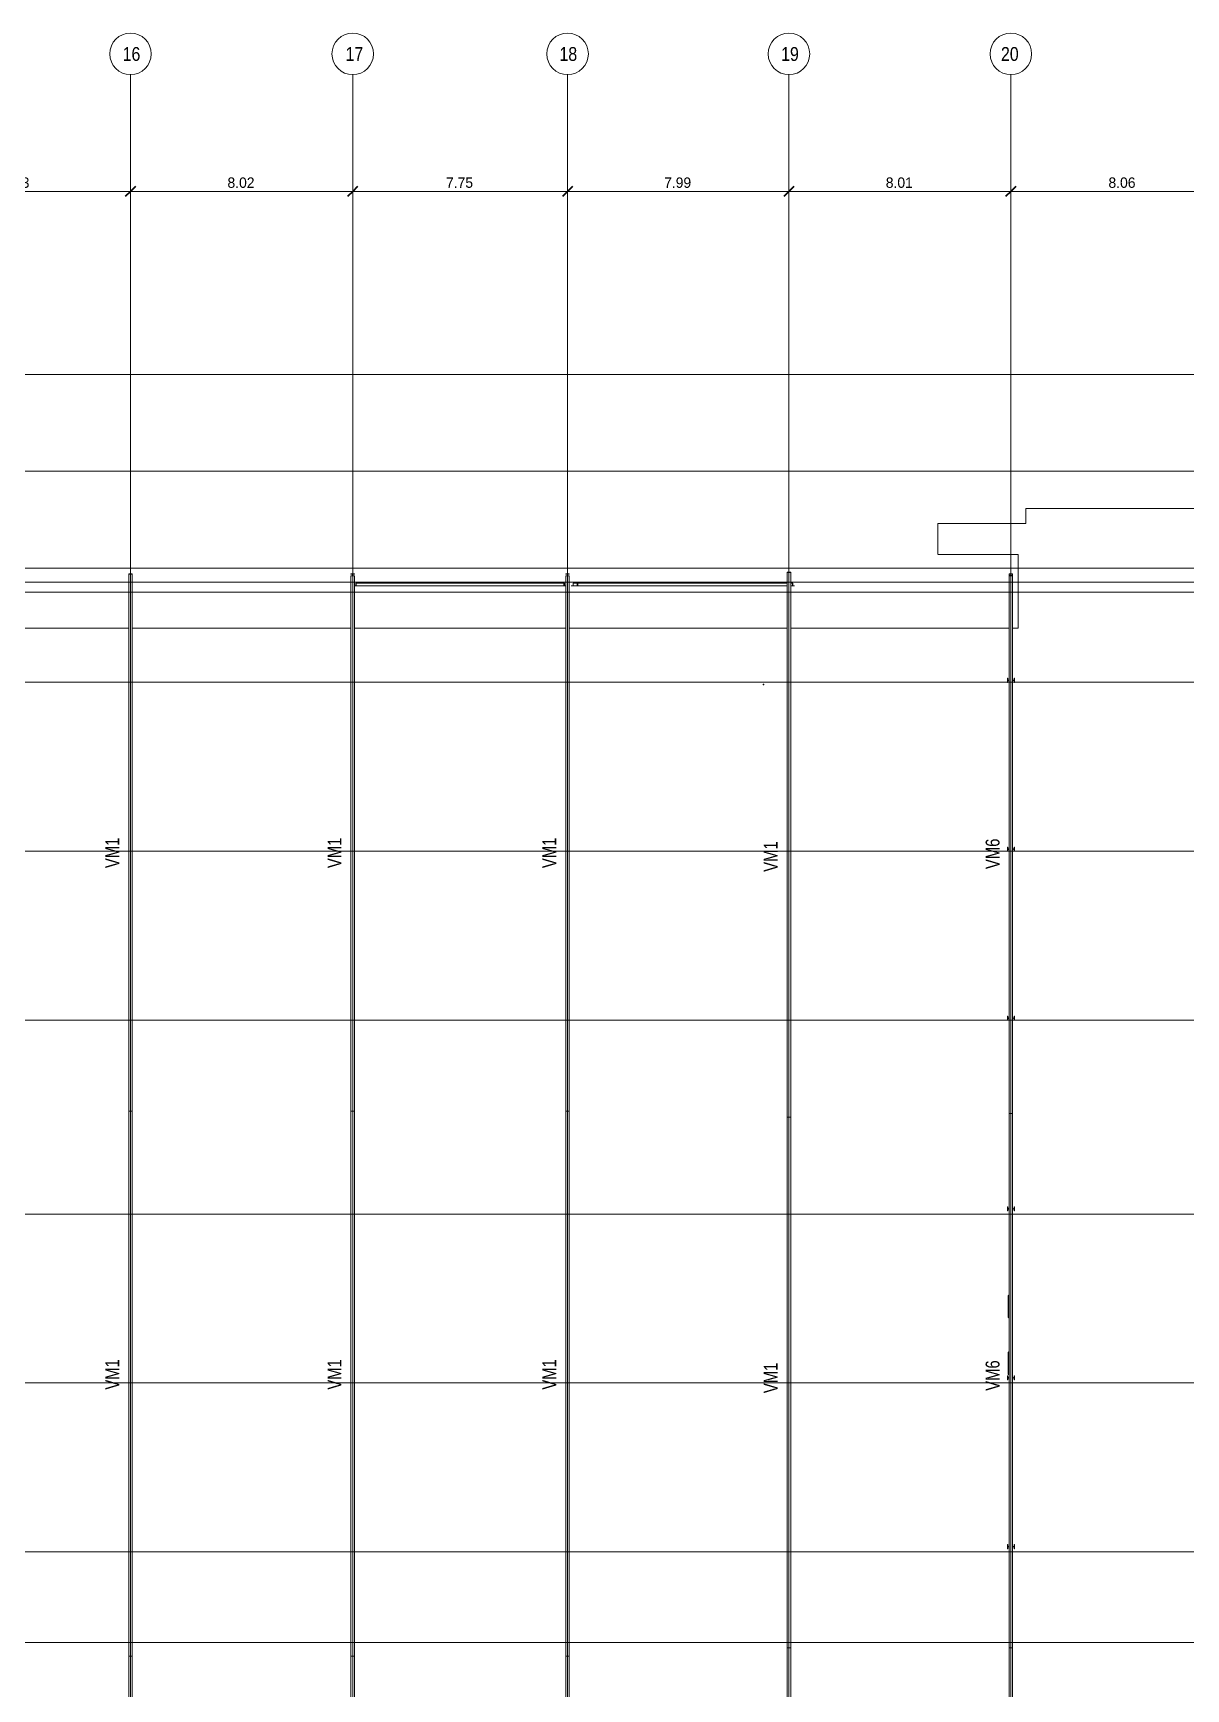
# Model space of a CAD drawing. Header units: centimetres. Extents: x -14291 to 3948, y -1225 to 8033.
# Drawn here: x -5275 to -1116, y 2054 to 8033 of the extents above; entities that cross this region are included whole.
import ezdxf

# ---------------------------------------------------------------- set-up
doc = ezdxf.new("R2010")
doc.units = ezdxf.units.CM
doc.linetypes.add('_Overhead', pattern=[0.47625, 0.3175, -0.15875])
doc.linetypes.add('Grid Line', pattern=[2.2225, 1.27, -0.3175, 0.3175, -0.3175])
for name, color, linetype, lineweight in [('A-ANNO-DIMS', 7, 'Continuous', 9), ('A-ANNO-DIMS-250', 7, 'Continuous', 9), ('A-FLOR', 7, 'Continuous', 9), ('A-FLOR-HRAL', 7, 'Continuous', 9), ('S-BEAM', 7, 'Continuous', 9), ('S-BEAM-IDEN', 7, 'Continuous', 18), ('S-COLS', 7, 'Continuous', 9), ('S-GRID', 7, 'Continuous', 9), ('S-GRID-IDEN', 7, 'Continuous', 9)]:
    doc.layers.add(name, color=color, linetype=linetype, lineweight=lineweight)
doc.styles.add('Century Gothic', font='GOTHIC.TTF', dxfattribs={"height": 37.5})
doc.styles.add('Century Gothic_1', font='GOTHIC.TTF', dxfattribs={"width": 0.8, "height": 50})
doc.styles.add('Saira Condensed', font='SairaCondensed-Regular.ttf', dxfattribs={"height": 50})
doc.dimstyles.new('FCA_N_Cotas_E100', dxfattribs={"dimscale": 30.48, "dimtxt": 39.15631, "dimasz": 1.230315, "dimexe": 1.64042, "dimexo": 1.64042, "dimgap": 0.082021, "dimtad": 1, "dimlfac": 0.01, "dimrnd": 0.01, "dimzin": 0, "dimdsep": 46, "dimtxsty": 'Century Gothic', "dimblk1": 'OBLIQUE', "dimblk2": 'OBLIQUE', "dimsah": 1, "dimcen": 0.09, "dimdle": 1.64042, "dimadec": 3, "dimazin": 2, "dimtfac": 1, "dimtdec": 4, "dimtix": 1, "dimtmove": 0, "dimatfit": 3, "dimfxl": 1, "dimtvp": 1, "dimtolj": 1, "dimtzin": 0, "dimarcsym": 2})

# ---------------------------------------------------------------- blocks, each defined once
blk = doc.blocks.new('RVR_Tensor angular doble L - d_25 mm-1744883-N01 - Planta Envigados')
at = {"layer": 'S-BEAM'}
for p, q in [((744.6, 5), (380.8, 5)), ((745, 5), (744.6, 5)), ((744.6, 5), (744.6, -4.5)), ((745, -5), (745, 5)), ((745, 5), (745.7, 5)), ((746, 5), (745.7, 5)), ((745.7, 5), (745.7, -5)), ((746, -4.5), (746, 5)), ((-6.5, -4.5), (-11.2, -4.5)), ((745.7, -5), (380.8, -5)), ((738, -4.5), (380.9, -4.5)), ((738, -5), (380.9, -5)), ((744.6, -4.5), (738, -4.5)), ((738, -4.5), (738, -5)), ((738, -5), (745, -5)), ((745.7, -5), (751.1, -5)), ((751.1, -4.5), (746, -4.5))]:
    blk.add_line(p, q, dxfattribs=at)
blk = doc.blocks.new('RVR_Tensor angular doble L - d_25 mm-1744884-N01 - Planta Envigados')
at = {"layer": 'S-BEAM'}
for p, q in [((351.8, 5), (731.1, 5)), ((351.8, 4.5), (731.1, 4.5)), ((351.9, 5), (738.9, 5)), ((738.2, 5), (731.1, 5)), ((731.1, 5), (731.1, 4.5)), ((731.1, 4.5), (737.9, 4.5)), ((737.9, 4.5), (737.9, -5)), ((738.2, -5), (738.2, 5)), ((738.9, 5), (738.9, -5)), ((744.4, 5), (738.9, 5)), ((739.3, -5), (739.3, 4.5)), ((739.3, 4.5), (744.4, 4.5)), ((351.9, -5), (737.9, -5)), ((737.9, -5), (738.2, -5)), ((738.9, -5), (738.2, -5)), ((738.9, -5), (739.3, -5))]:
    blk.add_line(p, q, dxfattribs=at)
blk = doc.blocks.new('RVR_Tensor angular doble L - d_25 mm-1744885-N01 - Planta Envigados')
at = {"layer": 'S-BEAM'}
for p, q in [((353.5, 5), (738, 5)), ((353.5, 4.5), (738, 4.5)), ((353.6, 5), (745.7, 5)), ((745, 5), (738, 5)), ((738, 5), (738, 4.5)), ((738, 4.5), (744.6, 4.5)), ((744.6, 4.5), (744.6, -5)), ((745, -5), (745, 5)), ((745.7, 5), (745.7, -5)), ((752.7, 5), (745.7, 5)), ((746, -5), (746, 4.5)), ((746, 4.5), (752.7, 4.5)), ((752.7, 4.5), (752.7, 5)), ((353.6, -5), (744.6, -5)), ((744.6, -5), (745, -5)), ((745.7, -5), (745, -5)), ((745.7, -5), (746, -5))]:
    blk.add_line(p, q, dxfattribs=at)
blk = doc.blocks.new('RVR_Tensor angular doble L - d_25 mm-1744886-N01 - Planta Envigados')
at = {"layer": 'S-BEAM'}
for p, q in [((-4.5, -4.5), (-4.5, 5)), ((11.8, 5), (-4.5, 5)), ((768.2, 5), (403.1, 5)), ((786.8, 5), (780.7, 5)), ((787.1, 5), (786.8, 5)), ((786.8, 5), (786.8, -4.5)), ((787.1, -5), (787.1, 5)), ((787.1, 5), (787.8, 5)), ((788.1, 5), (787.8, 5)), ((787.8, 5), (787.8, -5)), ((788.1, -4.5), (788.1, 5)), ((-11.1, -5), (-11.1, -4.5)), ((10.7, -4.5), (-11.1, -4.5)), ((4.1, -5), (-11.1, -5)), ((4.1, -5), (-3.5, -5)), ((768.2, -5), (403.1, -5)), ((768.2, -4.5), (403.2, -4.5)), ((768.2, -5), (403.2, -5)), ((786.8, -4.5), (780.7, -4.5)), ((780.7, -5), (787.1, -5)), ((787.8, -5), (780.7, -5)), ((787.8, -5), (794.7, -5)), ((794.7, -4.5), (788.1, -4.5)), ((794.7, -5), (794.7, -4.5))]:
    blk.add_line(p, q, dxfattribs=at)
blk = doc.blocks.new('UC-Perfil universal-Pilar - 150 x 250-1718052-N01 - Planta Envigados')
at = {"layer": 'S-COLS'}
for p, q in [((-7.5, 12.5), (7.5, 12.5)), ((-7.5, 11), (-7.5, 12.5)), ((-2, 11), (-7.5, 11)), ((-0.5, 6.8), (-0.5, 9.4)), ((0.5, 9.4), (0.5, 6.8)), ((7.5, 11), (2, 11)), ((7.5, 12.5), (7.5, 11)), ((-7.5, -11), (-2, -11)), ((-7.5, -12.5), (-7.5, -11)), ((7.5, -12.5), (-7.5, -12.5)), ((-0.5, -9.4), (-0.5, -5.7)), ((0.5, -5.7), (0.5, -9.4)), ((2, -11), (7.5, -11)), ((7.5, -11), (7.5, -12.5))]:
    blk.add_line(p, q, dxfattribs=at)
for centre, start, end in [((-2, 9.4), 0, 90), ((2, 9.4), 90, 180), ((-2, -9.4), 270, 0), ((2, -9.4), 180, 270)]:
    blk.add_arc(centre, 1.52, start, end, dxfattribs=at)
blk = doc.blocks.new('UC-Perfil universal-Pilar - 150 x 250-1718200-N01 - Planta Envigados')
at = {"layer": 'S-COLS'}
for p, q in [((-7.5, 12.5), (7.5, 12.5)), ((-7.5, 11), (-7.5, 12.5)), ((-2, 11), (-7.5, 11)), ((-0.5, 6.8), (-0.5, 9.4)), ((0.5, 9.4), (0.5, 6.8)), ((7.5, 11), (2, 11)), ((7.5, 12.5), (7.5, 11)), ((-7.5, -11), (-2, -11)), ((-7.5, -12.5), (-7.5, -11)), ((7.5, -12.5), (-7.5, -12.5)), ((-0.5, -9.4), (-0.5, -5.7)), ((0.5, -5.7), (0.5, -9.4)), ((2, -11), (7.5, -11)), ((7.5, -11), (7.5, -12.5))]:
    blk.add_line(p, q, dxfattribs=at)
for centre, start, end in [((-2, 9.4), 0, 90), ((2, 9.4), 90, 180), ((-2, -9.4), 270, 0), ((2, -9.4), 180, 270)]:
    blk.add_arc(centre, 1.52, start, end, dxfattribs=at)
blk = doc.blocks.new('UC-Perfil universal-Pilar - 150 x 250-1718270-N01 - Planta Envigados')
at = {"layer": 'S-COLS'}
for p, q in [((-7.5, 12.5), (7.5, 12.5)), ((-7.5, 11), (-7.5, 12.5)), ((-2, 11), (-7.5, 11)), ((-0.5, 6.8), (-0.5, 9.4)), ((0.5, 9.4), (0.5, 6.8)), ((7.5, 11), (2, 11)), ((7.5, 12.5), (7.5, 11)), ((-7.5, -11), (-2, -11)), ((-7.5, -12.5), (-7.5, -11)), ((7.5, -12.5), (-7.5, -12.5)), ((-0.5, -9.4), (-0.5, -5.7)), ((0.5, -5.7), (0.5, -9.4)), ((2, -11), (7.5, -11)), ((7.5, -11), (7.5, -12.5))]:
    blk.add_line(p, q, dxfattribs=at)
for centre, start, end in [((-2, 9.4), 0, 90), ((2, 9.4), 90, 180), ((-2, -9.4), 270, 0), ((2, -9.4), 180, 270)]:
    blk.add_arc(centre, 1.52, start, end, dxfattribs=at)
blk = doc.blocks.new('UC-Perfil universal-Pilar - 150 x 250-1718290-N01 - Planta Envigados')
at = {"layer": 'S-COLS'}
for p, q in [((-7.5, 12.5), (7.5, 12.5)), ((-7.5, 11), (-7.5, 12.5)), ((-2, 11), (-7.5, 11)), ((-0.5, 5.7), (-0.5, 9.4)), ((0.5, 9.4), (0.5, 5.7)), ((7.5, 11), (2, 11)), ((7.5, 12.5), (7.5, 11)), ((-7.5, -11), (-2, -11)), ((-7.5, -12.5), (-7.5, -11)), ((7.5, -12.5), (-7.5, -12.5)), ((-0.5, -9.4), (-0.5, -6.8)), ((0.5, -6.8), (0.5, -9.4)), ((2, -11), (7.5, -11)), ((7.5, -11), (7.5, -12.5))]:
    blk.add_line(p, q, dxfattribs=at)
for centre, start, end in [((-2, 9.4), 360, 90), ((2, 9.4), 90, 180), ((-2, -9.4), 270, 360), ((2, -9.4), 180, 270)]:
    blk.add_arc(centre, 1.52, start, end, dxfattribs=at)
blk = doc.blocks.new('UC-Perfil universal-Pilar - 150 x 250-1718291-N01 - Planta Envigados')
at = {"layer": 'S-COLS'}
for p, q in [((-7.5, 12.5), (7.5, 12.5)), ((-7.5, 11), (-7.5, 12.5)), ((-2, 11), (-7.5, 11)), ((-0.5, 5.7), (-0.5, 9.4)), ((0.5, 9.4), (0.5, 5.7)), ((7.5, 11), (2, 11)), ((7.5, 12.5), (7.5, 11)), ((-7.5, -11), (-2, -11)), ((-7.5, -12.5), (-7.5, -11)), ((7.5, -12.5), (-7.5, -12.5)), ((-0.5, -9.4), (-0.5, -6.8)), ((0.5, -6.8), (0.5, -9.4)), ((2, -11), (7.5, -11)), ((7.5, -11), (7.5, -12.5))]:
    blk.add_line(p, q, dxfattribs=at)
for centre, start, end in [((-2, 9.4), 360, 90), ((2, 9.4), 90, 180), ((-2, -9.4), 270, 360), ((2, -9.4), 180, 270)]:
    blk.add_arc(centre, 1.52, start, end, dxfattribs=at)
blk = doc.blocks.new('UC-Perfil universal-Pilar - 150 x 250-1718292-N01 - Planta Envigados')
at = {"layer": 'S-COLS'}
for p, q in [((-7.5, 12.5), (7.5, 12.5)), ((-7.5, 11), (-7.5, 12.5)), ((-2, 11), (-7.5, 11)), ((-0.5, 5.7), (-0.5, 9.4)), ((0.5, 9.4), (0.5, 5.7)), ((7.5, 11), (2, 11)), ((7.5, 12.5), (7.5, 11)), ((-7.5, -11), (-2, -11)), ((-7.5, -12.5), (-7.5, -11)), ((7.5, -12.5), (-7.5, -12.5)), ((-0.5, -9.4), (-0.5, -6.8)), ((0.5, -6.8), (0.5, -9.4)), ((2, -11), (7.5, -11)), ((7.5, -11), (7.5, -12.5))]:
    blk.add_line(p, q, dxfattribs=at)
for centre, start, end in [((-2, 9.4), 360, 90), ((2, 9.4), 90, 180), ((-2, -9.4), 270, 360), ((2, -9.4), 180, 270)]:
    blk.add_arc(centre, 1.52, start, end, dxfattribs=at)
blk = doc.blocks.new('Railings 21 - Railings 21-1778934-N01 - Planta Envigados')
at = {"layer": 'A-FLOR-HRAL', "color": 8, "true_color": 0x808080}
for start, end in [(0, 180), (105, 180), (180, 255), (180, 0), (0, 75), (285, 0)]:
    blk.add_arc((-2639.9, 5680.3), 1.5, start, end, dxfattribs=at)
blk = doc.blocks.new('Railings 32 - Railings 32-1799855-N01 - Planta Envigados')
at = {"layer": 'A-FLOR-HRAL', "color": 8, "true_color": 0x808080}
for p, q in [((-1756.3, 3266.9), (-1756.3, 3260.8)), ((-1756.3, 3260.8), (-1756.3, 3192.6)), ((-1756.3, 3245.8), (-1756.3, 3243.9)), ((-1756.3, 3214.8), (-1756.3, 3213))]:
    blk.add_line(p, q, dxfattribs=at)
at = {"layer": 'A-FLOR-HRAL', "color": 8, "true_color": 0x808080, "flags": 128}
for points in [[(-1756.3, 3269.2), (-1756.3, 3269.2), (-1756.3, 3269.3), (-1756.3, 3269.3), (-1756.3, 3269.4), (-1756.3, 3269.5), (-1756.3, 3269.5), (-1756.3, 3269.6), (-1756.3, 3269.6), (-1756.2, 3269.7), (-1756.2, 3269.7), (-1756.2, 3269.8), (-1756.2, 3269.8), (-1756.1, 3269.9), (-1756.1, 3269.9), (-1756.1, 3270), (-1756, 3270), (-1756, 3270.1), (-1756, 3270.1), (-1755.9, 3270.2), (-1755.9, 3270.2), (-1755.8, 3270.3), (-1755.8, 3270.3), (-1755.8, 3270.3), (-1755.7, 3270.4), (-1755.7, 3270.4), (-1755.6, 3270.4), (-1755.6, 3270.5), (-1755.5, 3270.5), (-1755.4, 3270.5), (-1755.4, 3270.6), (-1755.3, 3270.6), (-1755.3, 3270.6), (-1755.2, 3270.6), (-1755.2, 3270.6), (-1755.1, 3270.6), (-1755, 3270.6), (-1755, 3270.6), (-1754.9, 3270.7), (-1754.9, 3270.7), (-1754.8, 3270.7)], [(-1756.3, 3266.9), (-1756.3, 3267.1), (-1756.3, 3267.3), (-1756.3, 3267.5), (-1756.3, 3267.7), (-1756.3, 3267.9), (-1756.3, 3268.1), (-1756.3, 3268.2), (-1756.3, 3268.4), (-1756.3, 3268.5), (-1756.3, 3268.6), (-1756.3, 3268.7), (-1756.3, 3268.8), (-1756.3, 3268.9), (-1756.3, 3269), (-1756.3, 3269), (-1756.3, 3269.1), (-1756.3, 3269.1), (-1756.3, 3269.1), (-1756.3, 3269.2)], [(-1756.3, 3269.2), (-1756.3, 3269.1), (-1756.3, 3269.1), (-1756.3, 3269.1), (-1756.3, 3269.1), (-1756.3, 3269.1), (-1756.3, 3269), (-1756.3, 3269), (-1756.3, 3268.9), (-1756.3, 3268.8), (-1756.3, 3268.8), (-1756.3, 3268.7), (-1756.3, 3268.6), (-1756.3, 3268.5), (-1756.3, 3268.4), (-1756.3, 3268.3), (-1756.3, 3268.2), (-1756.3, 3268.1), (-1756.3, 3267.9), (-1756.3, 3267.8), (-1756.3, 3267.7), (-1756.3, 3267.5), (-1756.3, 3267.4), (-1756.3, 3267.2), (-1756.3, 3267.1), (-1756.3, 3266.9), (-1756.3, 3266.7), (-1756.3, 3266.6), (-1756.3, 3266.4), (-1756.3, 3266.2), (-1756.3, 3266), (-1756.3, 3265.9), (-1756.3, 3265.7), (-1756.3, 3265.5), (-1756.3, 3265.3), (-1756.3, 3265.1), (-1756.3, 3264.9), (-1756.3, 3264.7), (-1756.3, 3264.5), (-1756.3, 3264.3), (-1756.3, 3264.1), (-1756.3, 3263.9), (-1756.3, 3263.7), (-1756.3, 3263.6), (-1756.3, 3263.4), (-1756.3, 3263.2), (-1756.3, 3263), (-1756.3, 3262.8), (-1756.3, 3262.6), (-1756.3, 3262.4), (-1756.3, 3262.3), (-1756.3, 3262.1), (-1756.3, 3261.9), (-1756.3, 3261.7), (-1756.3, 3261.6), (-1756.3, 3261.4), (-1756.3, 3261.3), (-1756.3, 3261.1), (-1756.3, 3261), (-1756.3, 3260.8), (-1756.3, 3260.8)], [(-1754.8, 3270.7), (-1754.8, 3270.7), (-1754.7, 3270.6), (-1754.7, 3270.6), (-1754.6, 3270.6), (-1754.5, 3270.6), (-1754.5, 3270.6), (-1754.4, 3270.6), (-1754.4, 3270.6), (-1754.3, 3270.6), (-1754.3, 3270.5), (-1754.2, 3270.5), (-1754.2, 3270.5), (-1754.1, 3270.5), (-1754, 3270.4), (-1754, 3270.4), (-1753.9, 3270.4), (-1753.9, 3270.3), (-1753.9, 3270.3), (-1753.8, 3270.2), (-1753.8, 3270.2), (-1753.7, 3270.2), (-1753.7, 3270.1), (-1753.7, 3270.1), (-1753.6, 3270), (-1753.6, 3270), (-1753.6, 3269.9), (-1753.5, 3269.9), (-1753.5, 3269.8), (-1753.5, 3269.8), (-1753.4, 3269.7)], [(-1756.3, 3192.6), (-1756.3, 3192.4), (-1756.3, 3192.2), (-1756.3, 3192), (-1756.3, 3191.8), (-1756.3, 3191.6), (-1756.3, 3191.5), (-1756.3, 3191.3), (-1756.3, 3191.2), (-1756.3, 3191), (-1756.3, 3190.9), (-1756.3, 3190.8), (-1756.3, 3190.7), (-1756.3, 3190.6), (-1756.3, 3190.6), (-1756.3, 3190.5), (-1756.3, 3190.4), (-1756.3, 3190.4), (-1756.3, 3190.4), (-1756.3, 3190.4)], [(-1756.3, 3190.4), (-1756.3, 3190.4), (-1756.3, 3190.4), (-1756.3, 3190.4), (-1756.3, 3190.5), (-1756.3, 3190.5), (-1756.3, 3190.5), (-1756.3, 3190.6), (-1756.3, 3190.7), (-1756.3, 3190.7), (-1756.3, 3190.8), (-1756.3, 3190.9), (-1756.3, 3191), (-1756.3, 3191.1), (-1756.3, 3191.2), (-1756.3, 3191.3), (-1756.3, 3191.5), (-1756.3, 3191.6), (-1756.3, 3191.8), (-1756.3, 3191.9), (-1756.3, 3192.1), (-1756.3, 3192.2), (-1756.3, 3192.4)], [(-1754.8, 3188.9), (-1754.9, 3188.9), (-1755, 3188.9), (-1755, 3188.9), (-1755.1, 3188.9), (-1755.1, 3188.9), (-1755.2, 3188.9), (-1755.3, 3188.9), (-1755.3, 3189), (-1755.4, 3189), (-1755.4, 3189), (-1755.5, 3189), (-1755.5, 3189.1), (-1755.6, 3189.1), (-1755.6, 3189.1), (-1755.7, 3189.1), (-1755.7, 3189.2), (-1755.8, 3189.2), (-1755.8, 3189.3), (-1755.9, 3189.3), (-1755.9, 3189.3), (-1756, 3189.4), (-1756, 3189.4), (-1756, 3189.5), (-1756.1, 3189.5), (-1756.1, 3189.6), (-1756.1, 3189.6), (-1756.2, 3189.7), (-1756.2, 3189.7), (-1756.2, 3189.8), (-1756.2, 3189.8), (-1756.3, 3189.9), (-1756.3, 3190), (-1756.3, 3190), (-1756.3, 3190.1), (-1756.3, 3190.1), (-1756.3, 3190.2), (-1756.3, 3190.2), (-1756.3, 3190.3), (-1756.3, 3190.4), (-1756.3, 3190.4)], [(-1753.4, 3189.9), (-1753.5, 3189.8), (-1753.5, 3189.7), (-1753.5, 3189.7), (-1753.5, 3189.6), (-1753.6, 3189.6), (-1753.6, 3189.5), (-1753.6, 3189.5), (-1753.7, 3189.4), (-1753.7, 3189.4), (-1753.8, 3189.4), (-1753.8, 3189.3), (-1753.8, 3189.3), (-1753.9, 3189.2), (-1753.9, 3189.2), (-1754, 3189.2), (-1754, 3189.1), (-1754.1, 3189.1), (-1754.1, 3189.1), (-1754.2, 3189), (-1754.2, 3189), (-1754.3, 3189), (-1754.4, 3189), (-1754.4, 3188.9), (-1754.5, 3188.9), (-1754.5, 3188.9), (-1754.6, 3188.9), (-1754.6, 3188.9), (-1754.7, 3188.9), (-1754.8, 3188.9), (-1754.8, 3188.9), (-1754.8, 3188.9)]]:
    blk.add_lwpolyline(points, dxfattribs=at)
at = {"layer": 'A-FLOR-HRAL', "color": 8, "true_color": 0x808080}
for start_param, end_param in [(3.141593, 3.926991), (5.235988, 5.759587)]:
    blk.add_ellipse((-1754.8, 3243.9), major_axis=(1.5, 0), ratio=0.999238, start_param=start_param, end_param=end_param, dxfattribs=at)
blk = doc.blocks.new('Railings 38 - Railings 32-1799888-N01 - Planta Envigados')
at = {"layer": 'A-FLOR-HRAL', "color": 8, "true_color": 0x808080}
for p, q in [((-1756.3, 3487.6), (-1756.3, 3419.4)), ((-1756.3, 3467.2), (-1756.3, 3465.3)), ((-1756.3, 3436.3), (-1756.3, 3434.4)), ((-1756.3, 3419.4), (-1756.3, 3413.3))]:
    blk.add_line(p, q, dxfattribs=at)
at = {"layer": 'A-FLOR-HRAL', "color": 8, "true_color": 0x808080, "flags": 128}
for points in [[(-1756.3, 3489.8), (-1756.3, 3489.9), (-1756.3, 3489.9), (-1756.3, 3490), (-1756.3, 3490), (-1756.3, 3490.1), (-1756.3, 3490.2), (-1756.3, 3490.2), (-1756.3, 3490.3), (-1756.2, 3490.3), (-1756.2, 3490.4), (-1756.2, 3490.4), (-1756.2, 3490.5), (-1756.1, 3490.6), (-1756.1, 3490.6), (-1756.1, 3490.7), (-1756, 3490.7), (-1756, 3490.8), (-1756, 3490.8), (-1755.9, 3490.8), (-1755.9, 3490.9), (-1755.8, 3490.9), (-1755.8, 3491), (-1755.8, 3491), (-1755.7, 3491), (-1755.7, 3491.1), (-1755.6, 3491.1), (-1755.6, 3491.1), (-1755.5, 3491.2), (-1755.4, 3491.2), (-1755.4, 3491.2), (-1755.3, 3491.2), (-1755.3, 3491.2), (-1755.2, 3491.3), (-1755.2, 3491.3), (-1755.1, 3491.3), (-1755, 3491.3), (-1755, 3491.3), (-1754.9, 3491.3), (-1754.9, 3491.3), (-1754.8, 3491.3)], [(-1756.3, 3489.8), (-1756.3, 3489.8), (-1756.3, 3489.8), (-1756.3, 3489.7), (-1756.3, 3489.7), (-1756.3, 3489.6), (-1756.3, 3489.6), (-1756.3, 3489.5), (-1756.3, 3489.4), (-1756.3, 3489.3), (-1756.3, 3489.2), (-1756.3, 3489), (-1756.3, 3488.9), (-1756.3, 3488.7), (-1756.3, 3488.6), (-1756.3, 3488.4), (-1756.3, 3488.2), (-1756.3, 3488), (-1756.3, 3487.8), (-1756.3, 3487.6), (-1756.3, 3487.6)], [(-1756.3, 3487.9), (-1756.3, 3488.1), (-1756.3, 3488.2), (-1756.3, 3488.4), (-1756.3, 3488.5), (-1756.3, 3488.7), (-1756.3, 3488.8), (-1756.3, 3488.9), (-1756.3, 3489), (-1756.3, 3489.1), (-1756.3, 3489.2), (-1756.3, 3489.3), (-1756.3, 3489.4), (-1756.3, 3489.5), (-1756.3, 3489.6), (-1756.3, 3489.6), (-1756.3, 3489.7), (-1756.3, 3489.7), (-1756.3, 3489.8), (-1756.3, 3489.8), (-1756.3, 3489.8), (-1756.3, 3489.8), (-1756.3, 3489.8)], [(-1754.8, 3491.3), (-1754.8, 3491.3), (-1754.7, 3491.3), (-1754.7, 3491.3), (-1754.6, 3491.3), (-1754.5, 3491.3), (-1754.5, 3491.3), (-1754.4, 3491.2), (-1754.4, 3491.2), (-1754.3, 3491.2), (-1754.3, 3491.2), (-1754.2, 3491.2), (-1754.2, 3491.1), (-1754.1, 3491.1), (-1754, 3491.1), (-1754, 3491), (-1753.9, 3491), (-1753.9, 3491), (-1753.9, 3490.9), (-1753.8, 3490.9), (-1753.8, 3490.9), (-1753.7, 3490.8), (-1753.7, 3490.8), (-1753.7, 3490.7), (-1753.6, 3490.7), (-1753.6, 3490.6), (-1753.6, 3490.6), (-1753.5, 3490.5), (-1753.5, 3490.5), (-1753.5, 3490.4), (-1753.4, 3490.4)], [(-1756.3, 3419.4), (-1756.3, 3419.3), (-1756.3, 3419.1), (-1756.3, 3419), (-1756.3, 3418.8), (-1756.3, 3418.7), (-1756.3, 3418.5), (-1756.3, 3418.4), (-1756.3, 3418.2), (-1756.3, 3418), (-1756.3, 3417.8), (-1756.3, 3417.7), (-1756.3, 3417.5), (-1756.3, 3417.3), (-1756.3, 3417.1), (-1756.3, 3416.9), (-1756.3, 3416.7), (-1756.3, 3416.5), (-1756.3, 3416.3), (-1756.3, 3416.1), (-1756.3, 3415.9), (-1756.3, 3415.7), (-1756.3, 3415.6), (-1756.3, 3415.4), (-1756.3, 3415.2), (-1756.3, 3415), (-1756.3, 3414.8), (-1756.3, 3414.6), (-1756.3, 3414.4), (-1756.3, 3414.2), (-1756.3, 3414), (-1756.3, 3413.9), (-1756.3, 3413.7), (-1756.3, 3413.5), (-1756.3, 3413.3), (-1756.3, 3413.2), (-1756.3, 3413), (-1756.3, 3412.9), (-1756.3, 3412.7), (-1756.3, 3412.6), (-1756.3, 3412.4), (-1756.3, 3412.3), (-1756.3, 3412.2), (-1756.3, 3412.1), (-1756.3, 3411.9), (-1756.3, 3411.8), (-1756.3, 3411.7), (-1756.3, 3411.6), (-1756.3, 3411.5), (-1756.3, 3411.5), (-1756.3, 3411.4), (-1756.3, 3411.3), (-1756.3, 3411.3), (-1756.3, 3411.2), (-1756.3, 3411.2), (-1756.3, 3411.1), (-1756.3, 3411.1), (-1756.3, 3411.1), (-1756.3, 3411), (-1756.3, 3411), (-1756.3, 3411)], [(-1756.3, 3411), (-1756.3, 3411), (-1756.3, 3411.1), (-1756.3, 3411.1), (-1756.3, 3411.1), (-1756.3, 3411.2), (-1756.3, 3411.3), (-1756.3, 3411.3), (-1756.3, 3411.4), (-1756.3, 3411.6), (-1756.3, 3411.7), (-1756.3, 3411.8), (-1756.3, 3411.9), (-1756.3, 3412.1), (-1756.3, 3412.3), (-1756.3, 3412.4), (-1756.3, 3412.6), (-1756.3, 3412.8), (-1756.3, 3413), (-1756.3, 3413.2), (-1756.3, 3413.3)], [(-1754.8, 3409.5), (-1754.9, 3409.5), (-1755, 3409.5), (-1755, 3409.5), (-1755.1, 3409.6), (-1755.1, 3409.6), (-1755.2, 3409.6), (-1755.3, 3409.6), (-1755.3, 3409.6), (-1755.4, 3409.6), (-1755.4, 3409.7), (-1755.5, 3409.7), (-1755.5, 3409.7), (-1755.6, 3409.7), (-1755.6, 3409.8), (-1755.7, 3409.8), (-1755.7, 3409.8), (-1755.8, 3409.9), (-1755.8, 3409.9), (-1755.9, 3410), (-1755.9, 3410), (-1756, 3410), (-1756, 3410.1), (-1756, 3410.1), (-1756.1, 3410.2), (-1756.1, 3410.2), (-1756.1, 3410.3), (-1756.2, 3410.3), (-1756.2, 3410.4), (-1756.2, 3410.4), (-1756.2, 3410.5), (-1756.3, 3410.6), (-1756.3, 3410.6), (-1756.3, 3410.7), (-1756.3, 3410.7), (-1756.3, 3410.8), (-1756.3, 3410.8), (-1756.3, 3410.9), (-1756.3, 3411), (-1756.3, 3411), (-1756.3, 3411)], [(-1753.4, 3410.5), (-1753.5, 3410.5), (-1753.5, 3410.4), (-1753.5, 3410.3), (-1753.5, 3410.3), (-1753.6, 3410.2), (-1753.6, 3410.2), (-1753.6, 3410.1), (-1753.7, 3410.1), (-1753.7, 3410), (-1753.8, 3410), (-1753.8, 3410), (-1753.8, 3409.9), (-1753.9, 3409.9), (-1753.9, 3409.8), (-1754, 3409.8), (-1754, 3409.8), (-1754.1, 3409.7), (-1754.1, 3409.7), (-1754.2, 3409.7), (-1754.2, 3409.7), (-1754.3, 3409.6), (-1754.4, 3409.6), (-1754.4, 3409.6), (-1754.5, 3409.6), (-1754.5, 3409.6), (-1754.6, 3409.6), (-1754.6, 3409.6), (-1754.7, 3409.5), (-1754.8, 3409.5), (-1754.8, 3409.5), (-1754.8, 3409.5)]]:
    blk.add_lwpolyline(points, dxfattribs=at)
at = {"layer": 'A-FLOR-HRAL', "color": 8, "true_color": 0x808080}
for start_param, end_param in [(2.356194, 3.403392), (0.523599, 1.047198)]:
    blk.add_ellipse((-1754.8, 3436.3), major_axis=(1.5, 0), ratio=0.999238, start_param=start_param, end_param=end_param, dxfattribs=at)
blk = doc.blocks.new('Grid - 3mm-1819951-N01 - Planta Envigados')
at = {"layer": 'S-GRID-IDEN', "color": 253, "true_color": 0xaaaaaa}
blk.add_circle((0, 0), 0.3, dxfattribs=at)
blk = doc.blocks.new('DIMBLOCK29-N01 - Planta Envigados')
at = {"layer": 'A-ANNO-DIMS-250'}
for p, q in [((-5746.5, 7460.9), (-5746.5, 7510.9)), ((-4923.9, 7460.9), (-4923.9, 7510.9)), ((-5746.5, 7460.9), (-4923.9, 7460.9)), ((-5746.5, 7460.9), (-5746.5, 7437.4)), ((-4923.9, 7460.9), (-4923.9, 7437.4))]:
    blk.add_line(p, q, dxfattribs=at)
at = {"layer": 'A-ANNO-DIMS-250', "lineweight": 35}
for p, q in [((-5746.5, 7460.9), (-5727.8, 7479.6)), ((-4923.9, 7460.9), (-4905.1, 7479.6)), ((-5746.5, 7460.9), (-5765.3, 7442.1)), ((-4923.9, 7460.9), (-4942.6, 7442.1))]:
    blk.add_line(p, q, dxfattribs=at)
at = {"layer": 'A-ANNO-DIMS-250', "color": 0, "insert": (-5386.2, 7511.4), "char_height": 37.5, "width": 122.317, "attachment_point": 1, "line_spacing_factor": 0.984502, "style": 'Century Gothic'}
blk.add_mtext('8.23', dxfattribs=at)
blk = doc.blocks.new('_Oblique')
at = {"color": 0, "linetype": 'ByBlock', "lineweight": -2}
blk.add_line((-0.5, -0.5), (0.5, 0.5), dxfattribs=at)
blk = doc.blocks.new('DIMBLOCK30-N01 - Planta Envigados')
at = {"layer": 'A-ANNO-DIMS-250'}
for p, q in [((-4923.9, 7460.9), (-4923.9, 7510.9)), ((-4122, 7460.9), (-4122, 7510.9)), ((-4923.9, 7460.9), (-4122, 7460.9)), ((-4923.9, 7460.9), (-4923.9, 7437.4)), ((-4122, 7460.9), (-4122, 7437.4))]:
    blk.add_line(p, q, dxfattribs=at)
at = {"layer": 'A-ANNO-DIMS-250', "lineweight": 35}
for p, q in [((-4923.9, 7460.9), (-4905.1, 7479.6)), ((-4122, 7460.9), (-4103.2, 7479.6)), ((-4923.9, 7460.9), (-4942.6, 7442.1)), ((-4122, 7460.9), (-4140.7, 7442.1))]:
    blk.add_line(p, q, dxfattribs=at)
at = {"layer": 'A-ANNO-DIMS-250', "color": 0, "insert": (-4573.9, 7511.4), "char_height": 37.5, "width": 122.317, "attachment_point": 1, "line_spacing_factor": 0.984502, "style": 'Century Gothic'}
blk.add_mtext('8.02', dxfattribs=at)
blk = doc.blocks.new('DIMBLOCK31-N01 - Planta Envigados')
at = {"layer": 'A-ANNO-DIMS-250'}
for p, q in [((-4122, 7460.9), (-4122, 7510.9)), ((-3346.7, 7460.9), (-3346.7, 7510.9)), ((-4122, 7460.9), (-3346.7, 7460.9)), ((-4122, 7460.9), (-4122, 7437.4)), ((-3346.7, 7460.9), (-3346.7, 7437.4))]:
    blk.add_line(p, q, dxfattribs=at)
at = {"layer": 'A-ANNO-DIMS-250', "lineweight": 35}
for p, q in [((-4122, 7460.9), (-4103.2, 7479.6)), ((-3346.7, 7460.9), (-3328, 7479.6)), ((-4122, 7460.9), (-4140.7, 7442.1)), ((-3346.7, 7460.9), (-3365.5, 7442.1))]:
    blk.add_line(p, q, dxfattribs=at)
at = {"layer": 'A-ANNO-DIMS-250', "color": 0, "insert": (-3785.3, 7511.4), "char_height": 37.5, "width": 122.317, "attachment_point": 1, "line_spacing_factor": 0.984502, "style": 'Century Gothic'}
blk.add_mtext('7.75', dxfattribs=at)
blk = doc.blocks.new('DIMBLOCK32-N01 - Planta Envigados')
at = {"layer": 'A-ANNO-DIMS-250'}
for p, q in [((-3346.7, 7460.9), (-3346.7, 7510.9)), ((-2547.8, 7460.9), (-2547.8, 7510.9)), ((-3346.7, 7460.9), (-2547.8, 7460.9)), ((-3346.7, 7460.9), (-3346.7, 7437.4)), ((-2547.8, 7460.9), (-2547.8, 7437.4))]:
    blk.add_line(p, q, dxfattribs=at)
at = {"layer": 'A-ANNO-DIMS-250', "lineweight": 35}
for p, q in [((-3346.7, 7460.9), (-3328, 7479.6)), ((-2547.8, 7460.9), (-2529, 7479.6)), ((-3346.7, 7460.9), (-3365.5, 7442.1)), ((-2547.8, 7460.9), (-2566.5, 7442.1))]:
    blk.add_line(p, q, dxfattribs=at)
at = {"layer": 'A-ANNO-DIMS-250', "color": 0, "insert": (-2998.2, 7511.4), "char_height": 37.5, "width": 122.317, "attachment_point": 1, "line_spacing_factor": 0.984502, "style": 'Century Gothic'}
blk.add_mtext('7.99', dxfattribs=at)
blk = doc.blocks.new('DIMBLOCK33-N01 - Planta Envigados')
at = {"layer": 'A-ANNO-DIMS-250'}
for p, q in [((-2547.8, 7460.9), (-2547.8, 7510.9)), ((-1747.1, 7460.9), (-1747.1, 7510.9)), ((-2547.8, 7460.9), (-1747.1, 7460.9)), ((-2547.8, 7460.9), (-2547.8, 7437.4)), ((-1747.1, 7460.9), (-1747.1, 7437.4))]:
    blk.add_line(p, q, dxfattribs=at)
at = {"layer": 'A-ANNO-DIMS-250', "lineweight": 35}
for p, q in [((-2547.8, 7460.9), (-2529, 7479.6)), ((-1747.1, 7460.9), (-1728.3, 7479.6)), ((-2547.8, 7460.9), (-2566.5, 7442.1)), ((-1747.1, 7460.9), (-1765.8, 7442.1))]:
    blk.add_line(p, q, dxfattribs=at)
at = {"layer": 'A-ANNO-DIMS-250', "color": 0, "insert": (-2198.4, 7511.4), "char_height": 37.5, "width": 122.317, "attachment_point": 1, "line_spacing_factor": 0.984502, "style": 'Century Gothic'}
blk.add_mtext('8.01', dxfattribs=at)
blk = doc.blocks.new('DIMBLOCK34-N01 - Planta Envigados')
at = {"layer": 'A-ANNO-DIMS-250'}
for p, q in [((-1747.1, 7460.9), (-1747.1, 7510.9)), ((-940.8, 7460.9), (-940.8, 7510.9)), ((-1747.1, 7460.9), (-940.8, 7460.9)), ((-1747.1, 7460.9), (-1747.1, 7437.4)), ((-940.8, 7460.9), (-940.8, 7437.4))]:
    blk.add_line(p, q, dxfattribs=at)
at = {"layer": 'A-ANNO-DIMS-250', "lineweight": 35}
for p, q in [((-1747.1, 7460.9), (-1728.3, 7479.6)), ((-940.8, 7460.9), (-922.1, 7479.6)), ((-1747.1, 7460.9), (-1765.8, 7442.1)), ((-940.8, 7460.9), (-959.6, 7442.1))]:
    blk.add_line(p, q, dxfattribs=at)
at = {"layer": 'A-ANNO-DIMS-250', "color": 0, "insert": (-1394.9, 7511.4), "char_height": 37.5, "width": 122.317, "attachment_point": 1, "line_spacing_factor": 0.984502, "style": 'Century Gothic'}
blk.add_mtext('8.06', dxfattribs=at)

msp = doc.modelspace()

# ---------------------------------------------------------------- linework, layer by layer
at = {"layer": 'A-FLOR', "color": 8, "linetype": '_Overhead', "true_color": 0x808080}
for p, q in [((-1692.831, 6262.286), (-1692.831, 6315.886)), ((-1692.831, 6315.886), (-1007.956, 6315.886)), ((-1007.956, 6315.886), (-1692.831, 6315.886)), ((-1692.831, 6315.886), (-1692.831, 6262.286)), ((-2011.101, 6149.639), (-2011.101, 6262.286)), ((-2011.101, 6262.286), (-1692.831, 6262.286)), ((-1692.831, 6262.286), (-2011.101, 6262.286)), ((-2011.101, 6262.286), (-2011.101, 6149.639)), ((-1720.606, 6149.639), (-2011.101, 6149.639)), ((-2011.101, 6149.639), (-1720.606, 6149.639)), ((-1720.606, 5883.732), (-1720.606, 6149.639)), ((-1720.606, 6149.639), (-1720.606, 5883.732)), ((-5739.127, 5883.732), (-4930.091, 5883.732)), ((-4930.091, 5883.732), (-5739.127, 5883.732)), ((-4917.591, 5883.732), (-4128.332, 5883.732)), ((-4128.332, 5883.732), (-4917.591, 5883.732)), ((-4115.832, 5883.732), (-3353.096, 5883.732)), ((-3353.096, 5883.732), (-4115.832, 5883.732)), ((-3340.596, 5883.732), (-2554.007, 5883.732)), ((-2554.007, 5883.732), (-3340.596, 5883.732)), ((-2541.507, 5883.732), (-1753.446, 5883.732)), ((-1753.446, 5883.732), (-2541.507, 5883.732)), ((-1740.946, 5883.732), (-1720.606, 5883.732)), ((-1720.606, 5883.732), (-1740.946, 5883.732))]:
    msp.add_line(p, q, dxfattribs=at)
at = {"layer": 'S-BEAM'}
for p, q in [((-4930.091, 6079.053), (-4930.091, 4139.375)), ((-4917.591, 6079.053), (-4930.091, 6079.053)), ((-4917.591, 6079.053), (-4917.591, 4139.375)), ((-4128.332, 6073.06), (-4128.332, 4139.375)), ((-4115.832, 6073.06), (-4128.332, 6073.06)), ((-4115.832, 6073.06), (-4115.832, 4139.375)), ((-3353.096, 4139.375), (-3353.096, 6073.06)), ((-3340.596, 6073.06), (-3353.096, 6073.06)), ((-3340.596, 6073.06), (-3340.596, 4139.375)), ((-2554.007, 6085.053), (-2554.007, 4118.672)), ((-2541.507, 6085.053), (-2554.007, 6085.053)), ((-2541.507, 6085.053), (-2541.507, 4118.672)), ((-1753.446, 6073.631), (-1753.446, 6079.053)), ((-1740.946, 6079.053), (-1753.446, 6079.053)), ((-1753.446, 4131.501), (-1753.446, 6073.06)), ((-1740.946, 6073.06), (-1753.446, 6073.06)), ((-1740.946, 6079.053), (-1740.946, 6073.06)), ((-1740.946, 6073.06), (-1740.946, 4131.501)), ((-4930.091, 4139.375), (-4917.591, 4139.375)), ((-4930.091, 4139.375), (-4930.091, 2171.935)), ((-4917.591, 4139.375), (-4917.591, 2171.935)), ((-4128.332, 4139.375), (-4115.832, 4139.375)), ((-4128.332, 4139.375), (-4128.332, 2171.935)), ((-4115.832, 4139.375), (-4115.832, 2171.935)), ((-3340.596, 4139.375), (-3353.096, 4139.375)), ((-3353.096, 2171.935), (-3353.096, 4139.375)), ((-3340.596, 2171.935), (-3340.596, 4139.375)), ((-1753.446, 4131.501), (-1740.946, 4131.501)), ((-1753.446, 4131.501), (-1753.446, 2201.853)), ((-1740.946, 4131.501), (-1753.446, 4131.501)), ((-1740.946, 4131.501), (-1740.946, 2201.853)), ((-2554.007, 4118.672), (-2541.507, 4118.672)), ((-2554.007, 4118.672), (-2554.007, 2201.853)), ((-2541.507, 4118.672), (-2541.507, 2201.853)), ((-4930.091, 1217.715), (-4930.091, 2171.935)), ((-4917.591, 2171.935), (-4930.091, 2171.935)), ((-4917.591, 2171.935), (-4917.591, 1217.715)), ((-4128.332, 2171.935), (-4128.332, 1217.715)), ((-4115.832, 2171.935), (-4128.332, 2171.935)), ((-4115.832, 2171.935), (-4115.832, 1217.715)), ((-3353.096, 1217.715), (-3353.096, 2171.935)), ((-3340.596, 2171.935), (-3353.096, 2171.935)), ((-3340.596, 2171.935), (-3340.596, 1217.715)), ((-2554.007, 2201.853), (-2541.507, 2201.853)), ((-2554.007, 1217.715), (-2554.007, 2201.853)), ((-2541.507, 2201.853), (-2541.507, 1217.715)), ((-1753.446, 1217.715), (-1753.446, 2201.853)), ((-1753.446, 2201.853), (-1740.946, 2201.853)), ((-1740.946, 2201.853), (-1740.946, 1217.715))]:
    msp.add_line(p, q, dxfattribs=at)
at = {"layer": 'S-COLS'}
for p, q in [((-4930.196, 6079.635), (-4917.696, 6079.635)), ((-4930.196, 6079.053), (-4930.196, 6079.635)), ((-4917.696, 6079.635), (-4917.696, 6079.053)), ((-4128.437, 6079.635), (-4115.937, 6079.635)), ((-4128.437, 6079.053), (-4128.437, 6079.635)), ((-4122.542, 6079.053), (-4128.437, 6079.053)), ((-4122.542, 6073.06), (-4122.542, 6079.053)), ((-4121.832, 6079.053), (-4121.832, 6073.06)), ((-4115.937, 6079.053), (-4121.832, 6079.053)), ((-4115.937, 6079.635), (-4115.937, 6079.053)), ((-3353.201, 6079.635), (-3340.701, 6079.635)), ((-3353.201, 6079.053), (-3353.201, 6079.635)), ((-3347.306, 6079.053), (-3353.201, 6079.053)), ((-3347.306, 6073.06), (-3347.306, 6079.053)), ((-3346.596, 6079.053), (-3346.596, 6073.06)), ((-3340.701, 6079.053), (-3346.596, 6079.053)), ((-3340.701, 6079.635), (-3340.701, 6079.053)), ((-2554.112, 6085.635), (-2541.612, 6085.635)), ((-2554.112, 6085.053), (-2554.112, 6085.635)), ((-2541.612, 6085.635), (-2541.612, 6085.053)), ((-1753.551, 6079.635), (-1741.051, 6079.635)), ((-1753.551, 6079.053), (-1753.551, 6079.635)), ((-1741.051, 6073.642), (-1753.551, 6073.642)), ((-1753.551, 6073.642), (-1753.551, 6073.06)), ((-1753.551, 6052.352), (-1753.551, 6002.224)), ((-1741.051, 6079.635), (-1741.051, 6079.053)), ((-1741.051, 6073.06), (-1741.051, 6073.642)), ((-4930.196, 5951.401), (-4930.196, 6035.957)), ((-4128.437, 5950.217), (-4128.437, 6035.957)), ((-3353.201, 5950.464), (-3353.201, 6035.957)), ((-2554.112, 5957.092), (-2554.112, 6036.267)), ((-1753.551, 6002.224), (-1753.551, 6001.642)), ((-1753.551, 5950.628), (-1753.551, 6001.642)), ((-4930.196, 5950.81), (-4930.196, 5951.401)), ((-4128.437, 5950.217), (-4128.437, 5949.635)), ((-3353.201, 5949.873), (-3353.201, 5950.464)), ((-2554.112, 5956.501), (-2554.112, 5957.092)), ((-1753.551, 5950.037), (-1753.551, 5950.628)), ((-4930.196, 2299.933), (-4930.196, 2300.524)), ((-4930.196, 2299.933), (-4930.196, 2215.613)), ((-4128.437, 2299.933), (-4128.437, 2300.524)), ((-4128.437, 2299.933), (-4128.437, 2215.613)), ((-3353.201, 2301.353), (-3353.201, 2301.935)), ((-3353.201, 2301.353), (-3353.201, 2215.613)), ((-1753.551, 2330.42), (-1753.551, 2331.011)), ((-1753.551, 2330.42), (-1753.551, 2273.199)), ((-1753.551, 2272.603), (-1753.551, 2273.199)), ((-1753.551, 2272.603), (-1753.551, 2235.717)), ((-4930.196, 2171.935), (-4930.196, 2172.518)), ((-4128.437, 2171.935), (-4128.437, 2172.518)), ((-3353.201, 2171.935), (-3353.201, 2172.518)), ((-1753.551, 2201.935), (-1753.551, 2202.518))]:
    msp.add_line(p, q, dxfattribs=at)
at = {"layer": 'S-GRID', "color": 253, "linetype": 'Grid Line', "true_color": 0xaaaaaa}
for p, q in [((-4923.899, 7882.574), (-4923.899, -1075.311)), ((-4121.957, 7882.574), (-4121.957, -1075.311)), ((-3346.721, 7882.574), (-3346.721, -1075.311)), ((-2547.757, 7882.574), (-2547.757, -1075.311)), ((-1747.071, 7882.574), (-1747.071, -1075.311)), ((-14005.363, 6800.445), (2922.583, 6800.445)), ((-14005.363, 6450.445), (2922.583, 6450.445)), ((-13687.863, 6100.445), (2605.083, 6100.445)), ((-14005.363, 6050.445), (2922.583, 6050.445)), ((-13687.863, 6013.539), (2605.083, 6013.539)), ((-14005.363, 5688.539), (2922.583, 5688.539)), ((-14005.363, 5078.539), (2922.583, 5078.539)), ((-14005.363, 4468.259), (2922.583, 4468.259)), ((-14005.363, 3768.259), (2922.583, 3768.259)), ((-14005.363, 3158.662), (2922.583, 3158.662)), ((-14005.363, 2548.662), (2922.583, 2548.662)), ((-14005.363, 2221.376), (2922.583, 2221.376))]:
    msp.add_line(p, q, dxfattribs=at)

# ---------------------------------------------------------------- block references
at = {"layer": 'A-FLOR-HRAL', "color": 8, "true_color": 0x808080}
for name, p in [('Railings 21 - Railings 21-1778934-N01 - Planta Envigados', (0, 0)), ('Railings 38 - Railings 32-1799888-N01 - Planta Envigados', (0, -16)), ('Railings 32 - Railings 32-1799855-N01 - Planta Envigados', (0, 0))]:
    msp.add_blockref(name, p, dxfattribs=at)
at = {"layer": 'S-BEAM', "rotation": 180}
for name, p in [('RVR_Tensor angular doble L - d_25 mm-1744884-N01 - Planta Envigados', (-3371.442, 6041.267)), ('RVR_Tensor angular doble L - d_25 mm-1744885-N01 - Planta Envigados', (-2565.506, 6041.267))]:
    msp.add_blockref(name, p, dxfattribs=at)
at = {"layer": 'S-BEAM'}
for name, p in [('RVR_Tensor angular doble L - d_25 mm-1744883-N01 - Planta Envigados', (-4104.187, 6041.267)), ('RVR_Tensor angular doble L - d_25 mm-1744886-N01 - Planta Envigados', (-3322.25, 6041.267))]:
    msp.add_blockref(name, p, dxfattribs=at)
at = {"layer": 'S-COLS'}
for name, p, rotation in [('UC-Perfil universal-Pilar - 150 x 250-1718290-N01 - Planta Envigados', (-1746.645, 5695.736), 269.9999999999995), ('UC-Perfil universal-Pilar - 150 x 250-1718291-N01 - Planta Envigados', (-1746.645, 5086.114), 269.9999999999995), ('UC-Perfil universal-Pilar - 150 x 250-1718292-N01 - Planta Envigados', (-1746.645, 4475.748), 269.9999999999995), ('UC-Perfil universal-Pilar - 150 x 250-1718270-N01 - Planta Envigados', (-1746.645, 3787.253), 89.9999999999999), ('UC-Perfil universal-Pilar - 150 x 250-1718200-N01 - Planta Envigados', (-1746.645, 3176.888), 89.9999999999999), ('UC-Perfil universal-Pilar - 150 x 250-1718052-N01 - Planta Envigados', (-1746.645, 2567.266), 89.9999999999999)]:
    msp.add_blockref(name, p, dxfattribs=dict(at, rotation=rotation))
at = {"layer": 'S-GRID-IDEN', "color": 253, "true_color": 0xaaaaaa, "xscale": 249.9999999999999, "yscale": 249.9999999999999, "zscale": 249.9999999999999, "rotation": 180}
for p in [(-4923.899, 7957.574), (-4121.957, 7957.574), (-3346.721, 7957.574), (-2547.757, 7957.574), (-1747.071, 7957.574)]:
    msp.add_blockref('Grid - 3mm-1819951-N01 - Planta Envigados', p, dxfattribs=at)

# ---------------------------------------------------------------- texts
at = {"layer": 'S-BEAM-IDEN', "lineweight": 9, "char_height": 50, "width": 150.71725, "attachment_point": 1, "rotation": 90, "style": 'Century Gothic_1'}
for s, insert in [('VM1', (-5014.658, 5017.505)), ('VM1', (-4212.898, 5017.505)), ('VM1', (-3437.663, 5017.505)), ('VM1', (-2638.573, 5004.164)), ('VM6', (-1838.012, 5014.024)), ('VM1', (-5014.658, 3134.308)), ('VM1', (-4212.898, 3134.308)), ('VM1', (-3437.663, 3134.308)), ('VM1', (-2638.573, 3121.655)), ('VM6', (-1838.012, 3130.174))]:
    msp.add_mtext(s, dxfattribs=dict(at, insert=insert))
at = {"layer": 'S-GRID-IDEN', "color": 253, "true_color": 0xaaaaaa, "char_height": 50, "attachment_point": 1, "style": 'Saira Condensed'}
for s, insert, width in [('16', (-4952.09, 7982.204), 66.13922), ('17', (-4147.647, 7982.204), 60.12656), ('18', (-3375.787, 7982.204), 68.14344), ('19', (-2575.947, 7982.204), 66.13922), ('20', (-1782.636, 7982.204), 84.17719)]:
    msp.add_mtext(s, dxfattribs=dict(at, insert=insert, width=width))

# ---------------------------------------------------------------- dimensions: what is measured, and where the dimension line sits
at = {"layer": 'A-ANNO-DIMS'}
for base, p1, p2, override, picture, middle in [((-4923.899, 7460.861), (-5746.523, 7487.378), (-4923.899, 7487.378), {"dimpost": '<>', "dimfxl": 822.62424}, 'DIMBLOCK29-N01 - Planta Envigados', (-5335.211, 7483.054)), ((-4121.957, 7460.861), (-4923.899, 7487.378), (-4121.957, 7487.378), {"dimpost": '<>', "dimfxl": 801.942363}, 'DIMBLOCK30-N01 - Planta Envigados', (-4522.928, 7483.054)), ((-3346.721, 7460.861), (-4121.957, 7487.378), (-3346.721, 7487.378), {"dimpost": '<>', "dimfxl": 775.23579}, 'DIMBLOCK31-N01 - Planta Envigados', (-3734.339, 7482.583)), ((-2547.757, 7460.861), (-3346.721, 7487.378), (-2547.757, 7487.378), {"dimpost": '<>', "dimfxl": 798.964335}, 'DIMBLOCK32-N01 - Planta Envigados', (-2947.239, 7483.054)), ((-1747.071, 7460.861), (-2547.757, 7487.378), (-1747.071, 7487.378), {"dimpost": '<>', "dimfxl": 800.686067}, 'DIMBLOCK33-N01 - Planta Envigados', (-2147.414, 7483.054)), ((-940.801, 7460.861), (-1747.071, 7487.378), (-940.801, 7487.378), {"dimpost": '<>', "dimfxl": 806.269244}, 'DIMBLOCK34-N01 - Planta Envigados', (-1343.936, 7483.054))]:
    dim = msp.add_linear_dim(base=base, p1=p1, p2=p2, dimstyle='FCA_N_Cotas_E100', override=override, dxfattribs=at)
    dim.commit()
    dim.dimension.update_dxf_attribs({"geometry": picture, "text_midpoint": middle})

doc.saveas('drawing.dxf')
